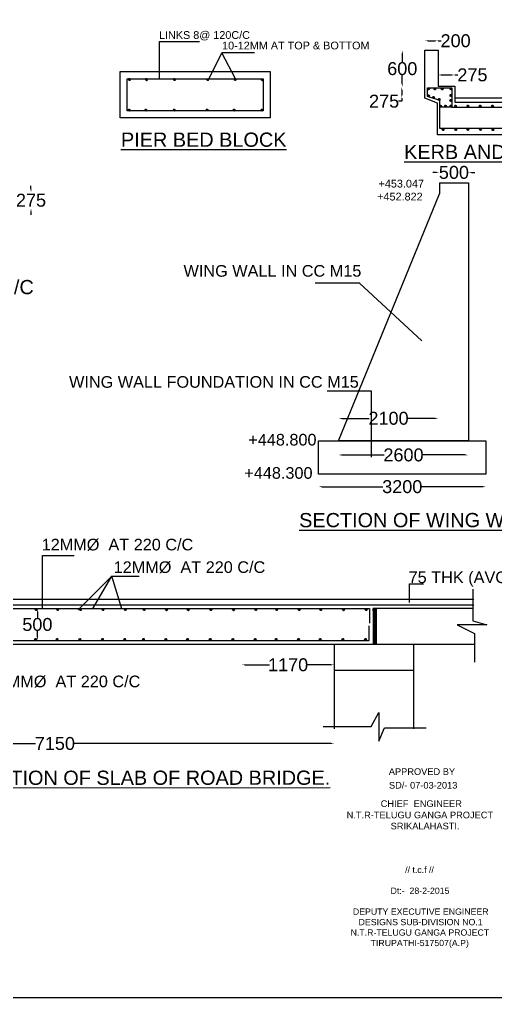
# Model space of a CAD drawing. Header units: inches. Extents: x 462478 to 482655, y -171037 to -157900.
# Drawn here: x 473598 to 477280, y -171037 to -163471 of the extents above; entities that cross this region are included whole.
import ezdxf

# ---------------------------------------------------------------- set-up
doc = ezdxf.new("R2010")
doc.units = ezdxf.units.IN
doc.header["$MEASUREMENT"] = 0
for name, color, linetype in [('DIMENSION', 7, 'Continuous'), ('DRAWING', 7, 'Continuous'), ('TEXT', 7, 'Continuous')]:
    doc.layers.add(name, color=color, linetype=linetype)
doc.styles.get("Standard").update_dxf_attribs({"font": 'arial.ttf'})
doc.dimstyles.new('ST100', dxfattribs={"dimtxt": 100, "dimasz": 25, "dimexe": 0, "dimexo": 300, "dimgap": 0.09, "dimtad": 0, "dimtih": 1, "dimtoh": 1, "dimdec": 0, "dimzin": 0, "dimdsep": 46, "dimtxsty": 'Standard', "dimcen": 0, "dimse1": 1, "dimse2": 1, "dimadec": 0, "dimazin": 0, "dimtfac": 1, "dimtdec": 0, "dimtofl": 0, "dimtmove": 0, "dimatfit": 3, "dimfxl": 2000, "dimtolj": 1, "dimtzin": 0, "dimarcsym": 0})
doc.dimstyles.get("Standard").update_dxf_attribs({"dimtxt": 0.18, "dimasz": 0.18, "dimexe": 0.18, "dimexo": 0.0625, "dimgap": 0.09, "dimtad": 0, "dimtih": 1, "dimtoh": 1, "dimdec": 4, "dimzin": 0, "dimdsep": 46, "dimtxsty": 'Standard', "dimcen": 0.09, "dimadec": 0, "dimazin": 0, "dimtfac": 1, "dimtdec": 4, "dimtofl": 0, "dimtmove": 0, "dimatfit": 3, "dimfxl": 1, "dimtolj": 1, "dimtzin": 0, "dimarcsym": 0})

# ---------------------------------------------------------------- blocks, each defined once
blk = doc.blocks.new('*D73')
at = {"layer": 'Defpoints', "color": 0, "ltscale": 0.4, "transparency": 16777216}
for p in [(476836, -163635.5), (476735, -163709), (476836, -163709)]:
    blk.add_point(p, dxfattribs=at)
at = {"layer": 'DIMENSION', "color": 0, "lineweight": -2, "ltscale": 0.4, "transparency": 16777216}
for p, q in [((476760, -163635.5), (476811, -163635.5)), ((476836, -163635.5), (476861, -163635.5))]:
    blk.add_line(p, q, dxfattribs=at)
at = {"layer": 'DIMENSION', "color": 0, "ltscale": 0.4, "transparency": 16777216}
for points in [[(476760, -163631.3), (476760, -163639.7), (476735, -163635.5)], [(476811, -163631.3), (476811, -163639.7), (476836, -163635.5)]]:
    blk.add_solid(points, dxfattribs=at)
at = {"layer": 'DIMENSION', "color": 0, "ltscale": 0.4, "transparency": 16777216, "insert": (476972.2, -163635.5), "char_height": 100, "attachment_point": 5}
blk.add_mtext('\\A1;200', dxfattribs=at)
blk = doc.blocks.new('*D74')
at = {"layer": 'Defpoints', "color": 0, "ltscale": 0.4, "transparency": 16777216}
for p in [(476735, -163709), (476559.5, -163993.5), (476735, -163993.5)]:
    blk.add_point(p, dxfattribs=at)
at = {"layer": 'DIMENSION', "color": 0, "lineweight": -2, "ltscale": 0.4, "transparency": 16777216}
for p, q in [((476559.5, -163734), (476559.5, -163800.1)), ((476559.5, -163968.5), (476559.5, -163902.4))]:
    blk.add_line(p, q, dxfattribs=at)
at = {"layer": 'DIMENSION', "color": 0, "ltscale": 0.4, "transparency": 16777216}
for points in [[(476555.3, -163734), (476563.7, -163734), (476559.5, -163709)], [(476555.3, -163968.5), (476563.7, -163968.5), (476559.5, -163993.5)]]:
    blk.add_solid(points, dxfattribs=at)
at = {"layer": 'DIMENSION', "color": 0, "ltscale": 0.4, "transparency": 16777216, "insert": (476559.5, -163851.2), "char_height": 100, "attachment_point": 5}
blk.add_mtext('\\A1;600', dxfattribs=at)
blk = doc.blocks.new('*D75')
at = {"layer": 'Defpoints', "color": 0, "ltscale": 0.4, "transparency": 16777216}
for p in [(476965.5, -163899.5), (476836, -163986), (476965.5, -163986)]:
    blk.add_point(p, dxfattribs=at)
at = {"layer": 'DIMENSION', "color": 0, "lineweight": -2, "ltscale": 0.4, "transparency": 16777216}
for p, q in [((476861, -163899.5), (476940.5, -163899.5)), ((476965.5, -163899.5), (476990.5, -163899.5))]:
    blk.add_line(p, q, dxfattribs=at)
at = {"layer": 'DIMENSION', "color": 0, "ltscale": 0.4, "transparency": 16777216}
for points in [[(476861, -163895.3), (476861, -163903.7), (476836, -163899.5)], [(476940.5, -163895.3), (476940.5, -163903.7), (476965.5, -163899.5)]]:
    blk.add_solid(points, dxfattribs=at)
at = {"layer": 'DIMENSION', "color": 0, "ltscale": 0.4, "transparency": 16777216, "insert": (477102.3, -163899.5), "char_height": 100, "attachment_point": 5}
blk.add_mtext('\\A1;275', dxfattribs=at)
blk = doc.blocks.new('*D76')
at = {"layer": 'Defpoints', "color": 0, "ltscale": 0.4, "transparency": 16777216}
for p in [(476735, -163993.5), (476555.5, -164078), (476735, -164078)]:
    blk.add_point(p, dxfattribs=at)
at = {"layer": 'DIMENSION', "color": 0, "lineweight": -2, "ltscale": 0.4, "transparency": 16777216}
for p, q in [((476555.5, -164018.5), (476555.5, -164053)), ((476555.5, -164103), (476530.5, -164103)), ((476555.5, -164078), (476555.5, -164103))]:
    blk.add_line(p, q, dxfattribs=at)
at = {"layer": 'DIMENSION', "color": 0, "ltscale": 0.4, "transparency": 16777216}
for points in [[(476551.3, -164018.5), (476559.7, -164018.5), (476555.5, -163993.5)], [(476551.3, -164053), (476559.7, -164053), (476555.5, -164078)]]:
    blk.add_solid(points, dxfattribs=at)
at = {"layer": 'DIMENSION', "color": 0, "ltscale": 0.4, "transparency": 16777216, "insert": (476418.7, -164103), "char_height": 100, "attachment_point": 5}
blk.add_mtext('\\A1;275', dxfattribs=at)
blk = doc.blocks.new('*D82')
at = {"layer": 'Defpoints', "color": 0, "ltscale": 0.4, "transparency": 16777216}
for p in [(477071.5, -164654), (476846.5, -164734), (477071.5, -164734)]:
    blk.add_point(p, dxfattribs=at)
at = {"layer": 'DIMENSION', "color": 0, "lineweight": -2, "ltscale": 0.4, "transparency": 16777216}
for p, q in [((476821.5, -164654), (476796.5, -164654)), ((477096.5, -164654), (477121.5, -164654))]:
    blk.add_line(p, q, dxfattribs=at)
at = {"layer": 'DIMENSION', "color": 0, "ltscale": 0.4, "transparency": 16777216}
for points in [[(476821.5, -164649.8), (476821.5, -164658.2), (476846.5, -164654)], [(477096.5, -164649.8), (477096.5, -164658.2), (477071.5, -164654)]]:
    blk.add_solid(points, dxfattribs=at)
at = {"layer": 'DIMENSION', "color": 0, "ltscale": 0.4, "transparency": 16777216, "insert": (476959, -164654), "char_height": 100, "attachment_point": 5}
blk.add_mtext('\\A1;500', dxfattribs=at)
blk = doc.blocks.new('*D83')
at = {"layer": 'Defpoints', "color": 0, "ltscale": 0.4, "transparency": 16777216}
for p in [(476840, -166556.5), (476066, -166731.5), (476840, -166731.5)]:
    blk.add_point(p, dxfattribs=at)
at = {"layer": 'DIMENSION', "color": 0, "lineweight": -2, "ltscale": 0.4, "transparency": 16777216}
for p, q in [((476091, -166556.5), (476302.9, -166556.5)), ((476815, -166556.5), (476603.1, -166556.5))]:
    blk.add_line(p, q, dxfattribs=at)
at = {"layer": 'DIMENSION', "color": 0, "ltscale": 0.4, "transparency": 16777216}
for points in [[(476091, -166552.3), (476091, -166560.7), (476066, -166556.5)], [(476815, -166552.3), (476815, -166560.7), (476840, -166556.5)]]:
    blk.add_solid(points, dxfattribs=at)
at = {"layer": 'DIMENSION', "color": 0, "ltscale": 0.4, "transparency": 16777216, "insert": (476453, -166556.5), "char_height": 100, "attachment_point": 5}
blk.add_mtext('\\A1;2100', dxfattribs=at)
blk = doc.blocks.new('*D84')
at = {"layer": 'Defpoints', "color": 0, "ltscale": 0.4, "transparency": 16777216}
for p in [(476066, -166731.5), (477071.5, -166731.5), (477071.5, -166840)]:
    blk.add_point(p, dxfattribs=at)
at = {"layer": 'DIMENSION', "color": 0, "lineweight": -2, "ltscale": 0.4, "transparency": 16777216}
for p, q in [((476091, -166840), (476418.7, -166840)), ((477046.5, -166840), (476718.8, -166840))]:
    blk.add_line(p, q, dxfattribs=at)
at = {"layer": 'DIMENSION', "color": 0, "ltscale": 0.4, "transparency": 16777216}
for points in [[(476091, -166835.8), (476091, -166844.2), (476066, -166840)], [(477046.5, -166835.8), (477046.5, -166844.2), (477071.5, -166840)]]:
    blk.add_solid(points, dxfattribs=at)
at = {"layer": 'DIMENSION', "color": 0, "ltscale": 0.4, "transparency": 16777216, "insert": (476568.8, -166840), "char_height": 100, "attachment_point": 5}
blk.add_mtext('\\A1;2600', dxfattribs=at)
blk = doc.blocks.new('*D85')
at = {"layer": 'Defpoints', "color": 0, "ltscale": 0.4, "transparency": 16777216}
for p in [(475911.5, -166989), (477207, -166989), (477207, -167085.5)]:
    blk.add_point(p, dxfattribs=at)
at = {"layer": 'DIMENSION', "color": 0, "lineweight": -2, "ltscale": 0.4, "transparency": 16777216}
for p, q in [((475936.5, -167085.5), (476410, -167085.5)), ((477182, -167085.5), (476708.5, -167085.5))]:
    blk.add_line(p, q, dxfattribs=at)
at = {"layer": 'DIMENSION', "color": 0, "ltscale": 0.4, "transparency": 16777216}
for points in [[(475936.5, -167081.3), (475936.5, -167089.7), (475911.5, -167085.5)], [(477182, -167081.3), (477182, -167089.7), (477207, -167085.5)]]:
    blk.add_solid(points, dxfattribs=at)
at = {"layer": 'DIMENSION', "color": 0, "ltscale": 0.4, "transparency": 16777216, "insert": (476559.2, -167085.5), "char_height": 100, "attachment_point": 5}
blk.add_mtext('\\A1;3200', dxfattribs=at)
blk = doc.blocks.new('*D86')
at = {"layer": 'Defpoints', "color": 0, "ltscale": 0.4, "transparency": 16777216}
for p in [(473447, -164807), (473686, -164807), (473455.7, -164932.1)]:
    blk.add_point(p, dxfattribs=at)
at = {"layer": 'DIMENSION', "color": 0, "lineweight": -2, "ltscale": 0.4, "transparency": 16777216}
for p, q in [((473686, -164782), (473686, -164757)), ((473686, -164957.1), (473686, -164982.1))]:
    blk.add_line(p, q, dxfattribs=at)
at = {"layer": 'DIMENSION', "color": 0, "ltscale": 0.4, "transparency": 16777216}
for points in [[(473681.8, -164782), (473690.2, -164782), (473686, -164807)], [(473681.8, -164957.1), (473690.2, -164957.1), (473686, -164932.1)]]:
    blk.add_solid(points, dxfattribs=at)
at = {"layer": 'DIMENSION', "color": 0, "ltscale": 0.4, "transparency": 16777216, "insert": (473686, -164869.5), "char_height": 100, "attachment_point": 5}
blk.add_mtext('\\A1;275', dxfattribs=at)
blk = doc.blocks.new('*D108')
at = {"layer": 'Defpoints', "color": 0, "ltscale": 0.4, "transparency": 16777216}
for p in [(471710, -168489.5), (476032, -168505.5), (476032, -169072.5)]:
    blk.add_point(p, dxfattribs=at)
at = {"layer": 'DIMENSION', "color": 0, "lineweight": -2, "ltscale": 0.4, "transparency": 16777216}
for p, q in [((471735, -169072.5), (473722.2, -169072.5)), ((476007, -169072.5), (474019.8, -169072.5))]:
    blk.add_line(p, q, dxfattribs=at)
at = {"layer": 'DIMENSION', "color": 0, "ltscale": 0.4, "transparency": 16777216}
for points in [[(471735, -169068.3), (471735, -169076.7), (471710, -169072.5)], [(476007, -169068.3), (476007, -169076.7), (476032, -169072.5)]]:
    blk.add_solid(points, dxfattribs=at)
at = {"layer": 'DIMENSION', "color": 0, "ltscale": 0.4, "transparency": 16777216, "insert": (473871, -169072.5), "char_height": 100, "attachment_point": 5}
blk.add_mtext('\\A1;7150', dxfattribs=at)
blk = doc.blocks.new('*D109')
at = {"layer": 'Defpoints', "color": 0, "ltscale": 0.4, "transparency": 16777216}
for p in [(475319.5, -168463.5), (475319.5, -168469.5), (476032, -168469.5)]:
    blk.add_point(p, dxfattribs=at)
at = {"layer": 'DIMENSION', "color": 0, "lineweight": -2, "ltscale": 0.4, "transparency": 16777216}
for p, q in [((475344.5, -168463.5), (475531.2, -168463.5)), ((476007, -168463.5), (475820.3, -168463.5))]:
    blk.add_line(p, q, dxfattribs=at)
at = {"layer": 'DIMENSION', "color": 0, "ltscale": 0.4, "transparency": 16777216}
for points in [[(475344.5, -168459.3), (475344.5, -168467.7), (475319.5, -168463.5)], [(476007, -168459.3), (476007, -168467.7), (476032, -168463.5)]]:
    blk.add_solid(points, dxfattribs=at)
at = {"layer": 'DIMENSION', "color": 0, "ltscale": 0.4, "transparency": 16777216, "insert": (475675.8, -168463.5), "char_height": 100, "attachment_point": 5}
blk.add_mtext('\\A1;1170', dxfattribs=at)
blk = doc.blocks.new('*D110')
at = {"layer": 'Defpoints', "color": 0, "ltscale": 0.4, "transparency": 16777216}
for p in [(473606.5, -168028.5), (473606.5, -168275), (473735.5, -168275)]:
    blk.add_point(p, dxfattribs=at)
at = {"layer": 'DIMENSION', "color": 0, "lineweight": -2, "ltscale": 0.4, "transparency": 16777216}
for p, q in [((473735.5, -168053.5), (473735.5, -168100.6)), ((473735.5, -168250), (473735.5, -168202.9))]:
    blk.add_line(p, q, dxfattribs=at)
at = {"layer": 'DIMENSION', "color": 0, "ltscale": 0.4, "transparency": 16777216}
for points in [[(473731.3, -168053.5), (473739.7, -168053.5), (473735.5, -168028.5)], [(473731.3, -168250), (473739.7, -168250), (473735.5, -168275)]]:
    blk.add_solid(points, dxfattribs=at)
at = {"layer": 'DIMENSION', "color": 0, "ltscale": 0.4, "transparency": 16777216, "insert": (473735.5, -168151.7), "char_height": 100, "attachment_point": 5}
blk.add_mtext('\\A1;500', dxfattribs=at)

msp = doc.modelspace()

# ---------------------------------------------------------------- hatches: boundary and pattern name
at = {"layer": 'DRAWING', "ltscale": 0.4}
h = msp.add_hatch(dxfattribs=at)
h.set_pattern_fill('ANSI31', color=256, style=0)
h.set_pattern_definition([(45, (-5651.74638, -2021.0399), (-0.088388347648, 0.088388347648), [])])
h.paths.add_polyline_path([(474454.8, -163934.5, 1), (474440.8, -163934.5, 1)])
h = msp.add_hatch(dxfattribs=at)
h.set_pattern_fill('ANSI31', color=256, style=0)
h.set_pattern_definition([(45, (-5519.74638, -2021.5399), (-0.088388347648, 0.088388347648), [])])
h.paths.add_polyline_path([(474586.8, -163935, 1), (474572.8, -163935, 1)])
h = msp.add_hatch(dxfattribs=at)
h.set_pattern_fill('ANSI31', color=256, style=0)
h.set_pattern_definition([(45, (-5303.74638, -2021.5399), (-0.088388347648, 0.088388347648), [])])
h.paths.add_polyline_path([(474802.8, -163935, 1), (474788.8, -163935, 1)])
h = msp.add_hatch(dxfattribs=at)
h.set_pattern_fill('ANSI31', color=256, style=0)
h.set_pattern_definition([(45, (-5046.24638, -2022.5399), (-0.088388347648, 0.088388347648), [])])
h.paths.add_polyline_path([(475060.3, -163936, 1), (475046.3, -163936, 1)])
h = msp.add_hatch(dxfattribs=at)
h.set_pattern_fill('ANSI31', color=256, style=0)
h.set_pattern_definition([(45, (-4834.24638, -2021.0399), (-0.088388347648, 0.088388347648), [])])
h.paths.add_polyline_path([(475272.3, -163934.5, 1), (475258.3, -163934.5, 1)])
h = msp.add_hatch(dxfattribs=at)
h.set_pattern_fill('ANSI31', color=256, style=0)
h.set_pattern_definition([(45, (-4624.74638, -2022.0399), (-0.088388347648, 0.088388347648), [])])
h.paths.add_polyline_path([(475481.8, -163935.5, 1), (475467.8, -163935.5, 1)])
h = msp.add_hatch(dxfattribs=at)
h.set_pattern_fill('ANSI31', color=256, style=0)
h.set_pattern_definition([(45, (-3337.5, -2093), (-0.088388347648, 0.088388347648), [])])
h.paths.add_polyline_path([(476769, -164006.5, 1), (476755, -164006.5, 1)])
h = msp.add_hatch(dxfattribs=at)
h.set_pattern_fill('ANSI31', color=256, style=0)
h.set_pattern_definition([(45, (-3287.5, -2093), (-0.088388347648, 0.088388347648), [])])
h.paths.add_polyline_path([(476819, -164006.5, 1), (476805, -164006.5, 1)])
h = msp.add_hatch(dxfattribs=at)
h.set_pattern_fill('ANSI31', color=256, style=0)
h.set_pattern_definition([(45, (-3231, -2093), (-0.088388347648, 0.088388347648), [])])
h.paths.add_polyline_path([(476875.5, -164006.5, 1), (476861.5, -164006.5, 1)])
h = msp.add_hatch(dxfattribs=at)
h.set_pattern_fill('ANSI31', color=256, style=0)
h.set_pattern_definition([(45, (-3163.5, -2092.5), (-0.088388347648, 0.088388347648), [])])
h.paths.add_polyline_path([(476943, -164006, 1), (476929, -164006, 1)])
h = msp.add_hatch(dxfattribs=at)
h.set_pattern_fill('ANSI31', color=256, style=0)
h.set_pattern_definition([(45, (-3337.5, -2146.5), (-0.088388347648, 0.088388347648), [])])
h.paths.add_polyline_path([(476769, -164060, 1), (476755, -164060, 1)])
h = msp.add_hatch(dxfattribs=at)
h.set_pattern_fill('ANSI31', color=256, style=0)
h.set_pattern_definition([(45, (-3298, -2160.5), (-0.088388347648, 0.088388347648), [])])
h.paths.add_polyline_path([(476808.5, -164074, 1), (476794.5, -164074, 1)])
h = msp.add_hatch(dxfattribs=at)
h.set_pattern_fill('ANSI31', color=256, style=0)
h.set_pattern_definition([(45, (-3254.5, -2175.5), (-0.088388347648, 0.088388347648), [])])
h.paths.add_polyline_path([(476852, -164089, 1), (476838, -164089, 1)])
h = msp.add_hatch(dxfattribs=at)
h.set_pattern_fill('ANSI31', color=256, style=0)
h.set_pattern_definition([(45, (-3164, -2184), (-0.088388347648, 0.088388347648), [])])
h.paths.add_polyline_path([(476942.5, -164097.5, 1), (476928.5, -164097.5, 1)])
h = msp.add_hatch(dxfattribs=at)
h.set_pattern_fill('ANSI31', color=256, style=0)
h.set_pattern_definition([(45, (-3163.5, -2144.5), (-0.088388347648, 0.088388347648), [])])
h.paths.add_polyline_path([(476943, -164058, 1), (476929, -164058, 1)])
h = msp.add_hatch(dxfattribs=at)
h.set_pattern_fill('ANSI31', color=256, style=0)
h.set_pattern_definition([(45, (-5653.5, -2257.5), (-0.088388347648, 0.088388347648), [])])
h.paths.add_polyline_path([(474453, -164171, 1), (474439, -164171, 1)])
h = msp.add_hatch(dxfattribs=at)
h.set_pattern_fill('ANSI31', color=256, style=0)
h.set_pattern_definition([(45, (-5524.5, -2257.5), (-0.088388347648, 0.088388347648), [])])
h.paths.add_polyline_path([(474582, -164171, 1), (474568, -164171, 1)])
h = msp.add_hatch(dxfattribs=at)
h.set_pattern_fill('ANSI31', color=256, style=0)
h.set_pattern_definition([(45, (-5304.24638, -2257.5399), (-0.088388347648, 0.088388347648), [])])
h.paths.add_polyline_path([(474802.3, -164171, 1), (474788.3, -164171, 1)])
h = msp.add_hatch(dxfattribs=at)
h.set_pattern_fill('ANSI31', color=256, style=0)
h.set_pattern_definition([(45, (-5050.74638, -2257.5399), (-0.088388347648, 0.088388347648), [])])
h.paths.add_polyline_path([(475055.8, -164171, 1), (475041.8, -164171, 1)])
h = msp.add_hatch(dxfattribs=at)
h.set_pattern_fill('ANSI31', color=256, style=0)
h.set_pattern_definition([(45, (-4841.24638, -2257.5399), (-0.088388347648, 0.088388347648), [])])
h.paths.add_polyline_path([(475265.3, -164171, 1), (475251.3, -164171, 1)])
h = msp.add_hatch(dxfattribs=at)
h.set_pattern_fill('ANSI31', color=256, style=0)
h.set_pattern_definition([(45, (-4625.74638, -2257.5399), (-0.088388347648, 0.088388347648), [])])
h.paths.add_polyline_path([(475480.8, -164171, 1), (475466.8, -164171, 1)])
h = msp.add_hatch(dxfattribs=at)
h.set_pattern_fill('ANSI31', color=256, style=0)
h.set_pattern_definition([(45, (-3243, -2227), (-0.088388347648, 0.088388347648), [])])
h.paths.add_polyline_path([(476863.5, -164140.5, 1), (476849.5, -164140.5, 1)])
h = msp.add_hatch(dxfattribs=at)
h.set_pattern_fill('ANSI31', color=256, style=0)
h.set_pattern_definition([(45, (-3204.5, -2227.5), (-0.088388347648, 0.088388347648), [])])
h.paths.add_polyline_path([(476902, -164141, 1), (476888, -164141, 1)])
h = msp.add_hatch(dxfattribs=at)
h.set_pattern_fill('ANSI31', color=256, style=0)
h.set_pattern_definition([(45, (-3163.5, -2227), (-0.088388347648, 0.088388347648), [])])
h.paths.add_polyline_path([(476943, -164140.5, 1), (476929, -164140.5, 1)])
h = msp.add_hatch(dxfattribs=at)
h.set_pattern_fill('ANSI31', color=256, style=0)
h.set_pattern_definition([(45, (-3127, -2227), (-0.088388347648, 0.088388347648), [])])
h.paths.add_polyline_path([(476979.5, -164140.5, 1), (476965.5, -164140.5, 1)])
h = msp.add_hatch(dxfattribs=at)
h.set_pattern_fill('ANSI31', color=256, style=0)
h.set_pattern_definition([(45, (-3031.5, -2227.5), (-0.088388347648, 0.088388347648), [])])
h.paths.add_polyline_path([(477075, -164141, 1), (477061, -164141, 1)])
h = msp.add_hatch(dxfattribs=at)
h.set_pattern_fill('ANSI31', color=256, style=0)
h.set_pattern_definition([(45, (-2937, -2227), (-0.088388347648, 0.088388347648), [])])
h.paths.add_polyline_path([(477169.5, -164140.5, 1), (477155.5, -164140.5, 1)])
h = msp.add_hatch(dxfattribs=at)
h.set_pattern_fill('ANSI31', color=256, style=0)
h.set_pattern_definition([(45, (-2841.5, -2227), (-0.088388347648, 0.088388347648), [])])
h.paths.add_polyline_path([(477265, -164140.5, 1), (477251, -164140.5, 1)])
h = msp.add_hatch(dxfattribs=at)
h.set_pattern_fill('ANSI31', color=256, style=0)
h.set_pattern_definition([(45, (-3224.5, -2408.5), (-0.088388347648, 0.088388347648), [])])
h.paths.add_polyline_path([(476882, -164322, 1), (476868, -164322, 1)])
h = msp.add_hatch(dxfattribs=at)
h.set_pattern_fill('ANSI31', color=256, style=0)
h.set_pattern_definition([(45, (-3126.5, -2408.5), (-0.088388347648, 0.088388347648), [])])
h.paths.add_polyline_path([(476980, -164322, 1), (476966, -164322, 1)])
h = msp.add_hatch(dxfattribs=at)
h.set_pattern_fill('ANSI31', color=256, style=0)
h.set_pattern_definition([(45, (-3032.5, -2407.5), (-0.088388347648, 0.088388347648), [])])
h.paths.add_polyline_path([(477074, -164321, 1), (477060, -164321, 1)])
h = msp.add_hatch(dxfattribs=at)
h.set_pattern_fill('ANSI31', color=256, style=0)
h.set_pattern_definition([(45, (-2935, -2407.5), (-0.088388347648, 0.088388347648), [])])
h.paths.add_polyline_path([(477171.5, -164321, 1), (477157.5, -164321, 1)])
h = msp.add_hatch(dxfattribs=at)
h.set_pattern_fill('ANSI31', color=256, style=0)
h.set_pattern_definition([(45, (-2838.5, -2408.5), (-0.088388347648, 0.088388347648), [])])
h.paths.add_polyline_path([(477268, -164322, 1), (477254, -164322, 1)])
h = msp.add_hatch(dxfattribs=at)
h.set_pattern_fill('ANSI31', color=256, style=0)
h.set_pattern_definition([(45, (-6374.5, -6122), (-0.088388347648, 0.088388347648), [])])
h.paths.add_polyline_path([(473732, -168035.5, 1), (473718, -168035.5, 1)])
h = msp.add_hatch(dxfattribs=at)
h.set_pattern_fill('ANSI31', color=256, style=0)
h.set_pattern_definition([(45, (-6207, -6122), (-0.088388347648, 0.088388347648), [])])
h.paths.add_polyline_path([(473899.5, -168035.5, 1), (473885.5, -168035.5, 1)])
h = msp.add_hatch(dxfattribs=at)
h.set_pattern_fill('ANSI31', color=256, style=0)
h.set_pattern_definition([(45, (-6031, -6122), (-0.088388347648, 0.088388347648), [])])
h.paths.add_polyline_path([(474075.5, -168035.5, 1), (474061.5, -168035.5, 1)])
h = msp.add_hatch(dxfattribs=at)
h.set_pattern_fill('ANSI31', color=256, style=0)
h.set_pattern_definition([(45, (-5856, -6122), (-0.088388347648, 0.088388347648), [])])
h.paths.add_polyline_path([(474250.5, -168035.5, 1), (474236.5, -168035.5, 1)])
h = msp.add_hatch(dxfattribs=at)
h.set_pattern_fill('ANSI31', color=256, style=0)
h.set_pattern_definition([(45, (-5683.5, -6122), (-0.088388347648, 0.088388347648), [])])
h.paths.add_polyline_path([(474423, -168035.5, 1), (474409, -168035.5, 1)])
h = msp.add_hatch(dxfattribs=at)
h.set_pattern_fill('ANSI31', color=256, style=0)
h.set_pattern_definition([(45, (-5538.5, -6122), (-0.088388347648, 0.088388347648), [])])
h.paths.add_polyline_path([(474568, -168035.5, 1), (474554, -168035.5, 1)])
h = msp.add_hatch(dxfattribs=at)
h.set_pattern_fill('ANSI31', color=256, style=0)
h.set_pattern_definition([(45, (-5365, -6122), (-0.088388347648, 0.088388347648), [])])
h.paths.add_polyline_path([(474741.5, -168035.5, 1), (474727.5, -168035.5, 1)])
h = msp.add_hatch(dxfattribs=at)
h.set_pattern_fill('ANSI31', color=256, style=0)
h.set_pattern_definition([(45, (-5197.5, -6122), (-0.088388347648, 0.088388347648), [])])
h.paths.add_polyline_path([(474909, -168035.5, 1), (474895, -168035.5, 1)])
h = msp.add_hatch(dxfattribs=at)
h.set_pattern_fill('ANSI31', color=256, style=0)
h.set_pattern_definition([(45, (-5021.5, -6122), (-0.088388347648, 0.088388347648), [])])
h.paths.add_polyline_path([(475085, -168035.5, 1), (475071, -168035.5, 1)])
h = msp.add_hatch(dxfattribs=at)
h.set_pattern_fill('ANSI31', color=256, style=0)
h.set_pattern_definition([(45, (-4846.5, -6122), (-0.088388347648, 0.088388347648), [])])
h.paths.add_polyline_path([(475260, -168035.5, 1), (475246, -168035.5, 1)])
h = msp.add_hatch(dxfattribs=at)
h.set_pattern_fill('ANSI31', color=256, style=0)
h.set_pattern_definition([(45, (-4674, -6122), (-0.088388347648, 0.088388347648), [])])
h.paths.add_polyline_path([(475432.5, -168035.5, 1), (475418.5, -168035.5, 1)])
h = msp.add_hatch(dxfattribs=at)
h.set_pattern_fill('ANSI31', color=256, style=0)
h.set_pattern_definition([(45, (-4512, -6122), (-0.088388347648, 0.088388347648), [])])
h.paths.add_polyline_path([(475594.5, -168035.5, 1), (475580.5, -168035.5, 1)])
h = msp.add_hatch(dxfattribs=at)
h.set_pattern_fill('ANSI31', color=256, style=0)
h.set_pattern_definition([(45, (-4338.5, -6122), (-0.088388347648, 0.088388347648), [])])
h.paths.add_polyline_path([(475768, -168035.5, 1), (475754, -168035.5, 1)])
h = msp.add_hatch(dxfattribs=at)
h.set_pattern_fill('ANSI31', color=256, style=0)
h.set_pattern_definition([(45, (-4171, -6122), (-0.088388347648, 0.088388347648), [])])
h.paths.add_polyline_path([(475935.5, -168035.5, 1), (475921.5, -168035.5, 1)])
h = msp.add_hatch(dxfattribs=at)
h.set_pattern_fill('ANSI31', color=256, style=0)
h.set_pattern_definition([(45, (-3995, -6122), (-0.088388347648, 0.088388347648), [])])
h.paths.add_polyline_path([(476111.5, -168035.5, 1), (476097.5, -168035.5, 1)])
h = msp.add_hatch(dxfattribs=at)
h.set_pattern_fill('ANSI31', color=256, style=0)
h.set_pattern_definition([(45, (-3820, -6122), (-0.088388347648, 0.088388347648), [])])
h.paths.add_polyline_path([(476286.5, -168035.5, 1), (476272.5, -168035.5, 1)])
h = msp.add_hatch(dxfattribs=at)
h.set_pattern_fill('ANSI31', color=256, style=0)
h.set_pattern_definition([(45, (0, 0), (-0.088388347648, 0.088388347648), [])])
h.paths.add_polyline_path([(476357.5, -168028.5), (476334, -168028.5), (476334, -168304), (476357.5, -168304), (476357.5, -168279)])
h = msp.add_hatch(dxfattribs=at)
h.set_pattern_fill('ANSI31', color=256, style=0)
h.set_pattern_definition([(315, (-6379.5, -330181.5), (-0.088388347648, -0.088388347648), [])])
h.paths.add_polyline_path([(473713, -168268, 1), (473727, -168268, 1)])
h = msp.add_hatch(dxfattribs=at)
h.set_pattern_fill('ANSI31', color=256, style=0)
h.set_pattern_definition([(315, (-6212, -330181.5), (-0.088388347648, -0.088388347648), [])])
h.paths.add_polyline_path([(473880.5, -168268, 1), (473894.5, -168268, 1)])
h = msp.add_hatch(dxfattribs=at)
h.set_pattern_fill('ANSI31', color=256, style=0)
h.set_pattern_definition([(315, (-6036, -330181.5), (-0.088388347648, -0.088388347648), [])])
h.paths.add_polyline_path([(474056.5, -168268, 1), (474070.5, -168268, 1)])
h = msp.add_hatch(dxfattribs=at)
h.set_pattern_fill('ANSI31', color=256, style=0)
h.set_pattern_definition([(315, (-5861, -330181.5), (-0.088388347648, -0.088388347648), [])])
h.paths.add_polyline_path([(474231.5, -168268, 1), (474245.5, -168268, 1)])
h = msp.add_hatch(dxfattribs=at)
h.set_pattern_fill('ANSI31', color=256, style=0)
h.set_pattern_definition([(315, (-5688.5, -330181.5), (-0.088388347648, -0.088388347648), [])])
h.paths.add_polyline_path([(474404, -168268, 1), (474418, -168268, 1)])
h = msp.add_hatch(dxfattribs=at)
h.set_pattern_fill('ANSI31', color=256, style=0)
h.set_pattern_definition([(315, (-5543.5, -330181.5), (-0.088388347648, -0.088388347648), [])])
h.paths.add_polyline_path([(474549, -168268, 1), (474563, -168268, 1)])
h = msp.add_hatch(dxfattribs=at)
h.set_pattern_fill('ANSI31', color=256, style=0)
h.set_pattern_definition([(315, (-5370, -330181.5), (-0.088388347648, -0.088388347648), [])])
h.paths.add_polyline_path([(474722.5, -168268, 1), (474736.5, -168268, 1)])
h = msp.add_hatch(dxfattribs=at)
h.set_pattern_fill('ANSI31', color=256, style=0)
h.set_pattern_definition([(315, (-5202.5, -330181.5), (-0.088388347648, -0.088388347648), [])])
h.paths.add_polyline_path([(474890, -168268, 1), (474904, -168268, 1)])
h = msp.add_hatch(dxfattribs=at)
h.set_pattern_fill('ANSI31', color=256, style=0)
h.set_pattern_definition([(315, (-5026.5, -330181.5), (-0.088388347648, -0.088388347648), [])])
h.paths.add_polyline_path([(475066, -168268, 1), (475080, -168268, 1)])
h = msp.add_hatch(dxfattribs=at)
h.set_pattern_fill('ANSI31', color=256, style=0)
h.set_pattern_definition([(315, (-4851.5, -330181.5), (-0.088388347648, -0.088388347648), [])])
h.paths.add_polyline_path([(475241, -168268, 1), (475255, -168268, 1)])
h = msp.add_hatch(dxfattribs=at)
h.set_pattern_fill('ANSI31', color=256, style=0)
h.set_pattern_definition([(315, (-4679, -330181.5), (-0.088388347648, -0.088388347648), [])])
h.paths.add_polyline_path([(475413.5, -168268, 1), (475427.5, -168268, 1)])
h = msp.add_hatch(dxfattribs=at)
h.set_pattern_fill('ANSI31', color=256, style=0)
h.set_pattern_definition([(315, (-4517, -330181.5), (-0.088388347648, -0.088388347648), [])])
h.paths.add_polyline_path([(475575.5, -168268, 1), (475589.5, -168268, 1)])
h = msp.add_hatch(dxfattribs=at)
h.set_pattern_fill('ANSI31', color=256, style=0)
h.set_pattern_definition([(315, (-4343.5, -330181.5), (-0.088388347648, -0.088388347648), [])])
h.paths.add_polyline_path([(475749, -168268, 1), (475763, -168268, 1)])
h = msp.add_hatch(dxfattribs=at)
h.set_pattern_fill('ANSI31', color=256, style=0)
h.set_pattern_definition([(315, (-4176, -330181.5), (-0.088388347648, -0.088388347648), [])])
h.paths.add_polyline_path([(475916.5, -168268, 1), (475930.5, -168268, 1)])
h = msp.add_hatch(dxfattribs=at)
h.set_pattern_fill('ANSI31', color=256, style=0)
h.set_pattern_definition([(315, (-4000, -330181.5), (-0.088388347648, -0.088388347648), [])])
h.paths.add_polyline_path([(476092.5, -168268, 1), (476106.5, -168268, 1)])
h = msp.add_hatch(dxfattribs=at)
h.set_pattern_fill('ANSI31', color=256, style=0)
h.set_pattern_definition([(315, (-3825, -330181.5), (-0.088388347648, -0.088388347648), [])])
h.paths.add_polyline_path([(476267.5, -168268, 1), (476281.5, -168268, 1)])

# ---------------------------------------------------------------- linework, layer by layer
for p, q in [((476846.5, -164734), (477071.5, -164734)), ((477071.5, -164734), (477071.5, -166731.5)), ((476066, -166731.5), (476846.5, -164820)), ((477071.5, -166731.5), (476066, -166731.5))]:
    msp.add_line(p, q, dxfattribs=at)
for points in [[(482655, -157899.5), (462477.5, -157899.5), (462477.5, -171037), (482655, -171037)], [(474376.5, -163874), (475536.5, -163874), (475536.5, -164232.5), (474376.5, -164232.5)], [(474431, -163928.5), (475482, -163928.5), (475482, -164178), (474431, -164178)], [(475911.5, -166731.5), (477207, -166731.5), (477207, -166989), (475911.5, -166989)]]:
    msp.add_lwpolyline(points, close=True, dxfattribs=at)
for points in [[(477504, -164363), (476831, -164363), (476831, -164118.5), (476735, -164078), (476735, -163709), (476836, -163709), (476836, -163986), (476965.5, -163986), (476965.5, -164111), (477501.5, -164111)], [(477504, -164314.5), (476849, -164314.5), (476849, -164098), (476755, -164065.5), (476755, -163999), (476943.5, -163999), (476943.5, -164148), (477500.5, -164148)], [(476965.5, -164076), (477501.5, -164076)], [(476943.5, -164148), (476849, -164148)], [(476846.5, -164734), (476846.5, -164820)], [(477105, -167877.5), (477105, -168123), (477215, -168153.5), (476985.5, -168153.5), (477117.5, -168220), (477117.5, -168443.5)], [(469299.5, -167955), (477114.5, -167955)], [(471419.5, -167999), (477113.5, -167999)], [(471447, -168133), (471447, -168028.5), (476307, -168028.5), (476307, -168141)], [(476357.5, -168028.5), (476334, -168028.5), (476334, -168304)], [(477105, -168028.5), (476357.5, -168028.5), (476357.5, -168279), (476357.5, -168304)], [(471442, -168170.5), (471442, -168275), (476302, -168275), (476302, -168162.5)], [(471710, -168304), (477117.5, -168304)], [(476032, -168304), (476032, -168957.5)], [(476646.5, -168304), (476646.5, -168957.5)], [(476032, -168505.5), (476646.5, -168505.5)], [(475947.5, -168941), (476319, -168941), (476378, -168833), (476378, -169054), (476423, -168950.5), (476744, -168950.5)]]:
    msp.add_lwpolyline(points, dxfattribs=at)
for centre in [(474447.8, -163934.5), (474579.8, -163935), (474795.8, -163935), (475053.3, -163936), (475265.3, -163934.5), (475474.8, -163935.5), (476762, -164006.5), (476812, -164006.5), (476868.5, -164006.5), (476936, -164006), (476762, -164060), (476801.5, -164074), (476845, -164089), (476935.5, -164097.5), (476936, -164058), (474446, -164171), (474575, -164171), (474795.3, -164171), (475048.8, -164171), (475258.3, -164171), (475473.8, -164171), (476856.5, -164140.5), (476895, -164141), (476936, -164140.5), (476972.5, -164140.5), (477068, -164141), (477162.5, -164140.5), (477258, -164140.5), (476875, -164322), (476973, -164322), (477067, -164321), (477164.5, -164321), (477261, -164322), (473725, -168035.5), (473892.5, -168035.5), (474068.5, -168035.5), (474243.5, -168035.5), (474416, -168035.5), (474561, -168035.5), (474734.5, -168035.5), (474902, -168035.5), (475078, -168035.5), (475253, -168035.5), (475425.5, -168035.5), (475587.5, -168035.5), (475761, -168035.5), (475928.5, -168035.5), (476104.5, -168035.5), (476279.5, -168035.5), (473720, -168268), (473887.5, -168268), (474063.5, -168268), (474238.5, -168268), (474411, -168268), (474556, -168268), (474729.5, -168268), (474897, -168268), (475073, -168268), (475248, -168268), (475420.5, -168268), (475582.5, -168268), (475756, -168268), (475923.5, -168268), (476099.5, -168268), (476274.5, -168268)]:
    msp.add_circle(centre, 7, dxfattribs=at)

# ---------------------------------------------------------------- texts
at = {"layer": 'DRAWING', "color": 7}
for s, height, p in [('LINKS 8@ 120C/C', 60, (474676.3, -163620.8)), ('10-12MM AT TOP & BOTTOM', 60, (475164.8, -163702)), ('%%UPIER BED BLOCK', 110, (474382.6, -164455.6)), ('%%UKERB AND HAND RAILS', 110, (476573.7, -164550.3)), ('+453.047', 60, (476375.6, -164770.5)), ('+452.822', 60, (476365.1, -164870.8)), ('WING WALL IN CC M15', 90, (474866.7, -165460.7)), ('12MM @ 110 C/C', 110, (472475.7, -165596.2)), ('WING WALL FOUNDATION IN CC M15', 90, (473980.7, -166320)), ('+448.800', 90, (475367.9, -166766.8)), ('+448.300', 90, (475337.1, -167024)), ('%%USECTION OF WING WALL', 110, (475761.5, -167399)), ('12MMØ  AT 220 C/C ', 90, (473768.5, -167578.4)), ('12MMØ  AT 220 C/C ', 90, (474325.6, -167752.9)), ('75 THK (AVG.) W.C CC M35', 90, (476608.6, -167831.2)), ('12MMØ  AT 220 C/C ', 90, (473358.7, -168637.3)), ('%%ULONGITUDINAL SECTION OF SLAB OF ROAD BRIDGE.', 110, (472032.3, -169393))]:
    msp.add_text(s, height=height, rotation=0.01749, dxfattribs=at).set_placement(p)
at = {"layer": 'TEXT'}
for s, p in [('APPROVED BY ', (476455.2, -169315.3)), ('SD/- 07-03-2013', (476456.5, -169421)), ('N.T.R-TELUGU GANGA PROJECT', (476129, -169650.9)), ('SRIKALAHASTI.', (476469.5, -169736.6))]:
    msp.add_text(s, height=51.237, dxfattribs=at).set_placement(p)
at = {"layer": 'TEXT', "attachment_point": 1}
for s, insert, char_height, width in [('CHIEF  ENGINEER', (476392.5, -169512.1), 51.237, 1439.012), ('\\pi1106.2;// t.c.f //\\P\\pi1217.3;\\P\\pi993.38;Dt:-  28-2-2015\\P\\pi1217.3;\\P\\pi683.05; DEPUTY EXECUTIVE ENGINEER\\P\\pi746.05;DESIGNS SUB-DIVISION NO.1\\P\\pi684.06;N.T.R-TELUGU GANGA PROJECT\\P\\pi838.97;TIRUPATHI-517507(A.P)', (475475.4, -170025.3), 48.504, 2434.546)]:
    msp.add_mtext(s, dxfattribs=dict(at, insert=insert, char_height=char_height, width=width))

# ---------------------------------------------------------------- dimensions: what is measured, and where the dimension line sits
at = {"layer": 'DIMENSION', "ltscale": 0.4}
for base, p1, p2, text, picture, middle in [((476836, -163635.5), (476735, -163709), (476836, -163709), '200', '*D73', (476972.2, -163635.5)), ((476965.5, -163899.5), (476836, -163986), (476965.5, -163986), '275', '*D75', (477102.3, -163899.5)), ((477071.5, -164654), (476846.5, -164734), (477071.5, -164734), '500', '*D82', (476959, -164654)), ((476840, -166556.5), (476066, -166731.5), (476840, -166731.5), '2100', '*D83', (476453, -166556.5)), ((477071.5, -166840), (476066, -166731.5), (477071.5, -166731.5), '2600', '*D84', (476568.8, -166840)), ((477207, -167085.5), (475911.5, -166989), (477207, -166989), '3200', '*D85', (476559.2, -167085.5)), ((475319.5, -168463.5), (476032, -168469.5), (475319.5, -168469.5), '1170', '*D109', (475675.8, -168463.5)), ((476032, -169072.5), (471710, -168489.5), (476032, -168505.5), '7150', '*D108', (473871, -169072.5))]:
    dim = msp.add_linear_dim(base=base, p1=p1, p2=p2, text=text, dimstyle='ST100', dxfattribs=at)
    dim.commit()
    dim.dimension.update_dxf_attribs({"geometry": picture, "text_midpoint": middle})
for base, p1, p2, text, picture, middle in [((476559.5, -163993.5), (476735, -163709), (476735, -163993.5), '600', '*D74', (476559.5, -163851.2)), ((476555.5, -164078), (476735, -163993.5), (476735, -164078), '275', '*D76', (476418.7, -164103)), ((473686, -164807), (473455.7, -164932.1), (473447, -164807), '275', '*D86', (473686, -164869.5)), ((473735.5, -168275), (473606.5, -168028.5), (473606.5, -168275), '500', '*D110', (473735.5, -168151.7))]:
    dim = msp.add_linear_dim(base=base, p1=p1, p2=p2, angle=90, text=text, dimstyle='ST100', dxfattribs=at)
    dim.commit()
    dim.dimension.update_dxf_attribs({"geometry": picture, "text_midpoint": middle})

# ---------------------------------------------------------------- leaders
at = {"layer": 'DRAWING'}
for points in [[(473774.5, -168030.9), (473774.5, -167618.8), (474019.6, -167618.8)], [(474050.3, -168038.4), (474312.6, -167776.8), (474522.2, -167776.8)], [(474161.4, -168033.5), (474312.6, -167776.8)], [(474390.1, -168030.3), (474312.6, -167776.8)], [(476615.8, -167982.5), (476615.8, -167837.1), (476724.1, -167837.1)]]:
    msp.add_leader(points, dimstyle='Standard', override={"dimgap": 0.09, "dimtad": 0}, dxfattribs=at)
at = {"layer": 'TEXT', "ltscale": 0.4}
for points in [[(474679.5, -163928.5), (474679.5, -163640.5), (474991, -163640.5)], [(475060.3, -163936), (475165, -163725.5), (475415, -163725.5)], [(475268.8, -163928.5), (475163.8, -163727.9)], [(476712, -165957), (476228, -165510), (475886.5, -165510)], [(476322.5, -166856), (476322.5, -166346.5), (475978.5, -166346.5)]]:
    msp.add_leader(points, dimstyle='ST100', override={"dimgap": 0.09, "dimtad": 0}, dxfattribs=at)

doc.saveas('drawing.dxf')
